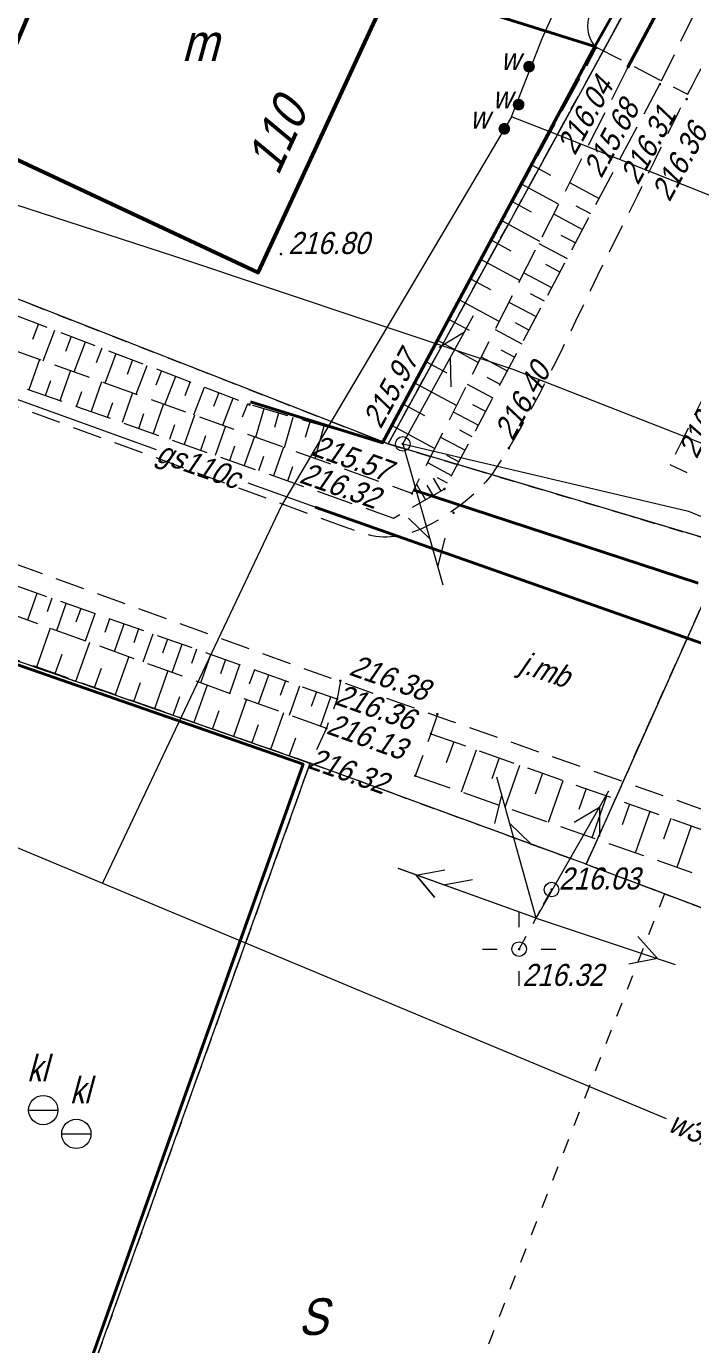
# Model space of a CAD drawing. Extents: x 7449598 to 7450455, y 5563374 to 5564952.
# Drawn here: x 7449656.46 to 7449679.2, y 5563514.35 to 5563559.32 of the extents above; entities that cross this region are included whole.
import ezdxf
from ezdxf.enums import TextEntityAlignment as Align

# ---------------------------------------------------------------- set-up
doc = ezdxf.new("R2010")
doc.units = 0
doc.header["$MEASUREMENT"] = 0
for name, pattern in [('218-500', [1, 0.5, -0.5]), ('420-500', [1.5, 1, -0.5]), ('823-500', [1.75, 1.25, -0.5]), ('slup-500', [1.75, -0.25, 0.5, -0.5, 0.5])]:
    doc.linetypes.add(name, pattern=pattern)
for name, color, linetype, lineweight in [('EDZPD_219', 7, 'Continuous', 0), ('GULENN', 1, 'Continuous', 13), ('GULTPR', 36, 'Continuous', 13), ('GUPWZA', 7, 'Continuous', 0), ('Level 55', 7, 'Continuous', 0), ('SDRPK_420', 7, 'Continuous', 0), ('SDRPT_414', 7, 'Continuous', 0), ('SZOPO_902', 7, 'Continuous', 0), ('UEEPA_510', 7, 'Continuous', 0), ('UEEPA_512', 7, 'Continuous', 0), ('UTTPO_586', 7, 'Continuous', 0), ('UWWPO_581', 7, 'Continuous', 0), ('Warstwa 1', 7, 'Continuous', 0), ('Warstwa 11', 7, 'Continuous', 0), ('Warstwa 23', 7, 'Continuous', 0), ('Warstwa 28', 7, 'Continuous', 0), ('Warstwa 29', 7, 'Continuous', 0), ('Warstwa 3', 7, 'Continuous', 0), ('Warstwa 4', 7, 'Continuous', 0), ('Warstwa 45', 7, 'Continuous', 0), ('WUKPS_403', 7, 'Continuous', 0), ('WUKPS_823', 7, 'Continuous', 0), ('WUKPS_824', 7, 'Continuous', 0)]:
    doc.layers.add(name, color=color, linetype=linetype, lineweight=lineweight)
doc.styles.add('Style-WORKING_1250 I 0.26180', font='WORKING_1250.shx', dxfattribs={"oblique": 14.999978})

# ---------------------------------------------------------------- blocks, each defined once
blk = doc.blocks.new('515_4')
at = {"layer": 'Warstwa 11', "color": 0, "linetype": 'Continuous', "lineweight": 13}
for p, q in [((0.00067, 75.04615), (0.00075, 125.04612)), ((-124.99936, 0.0464), (-74.9994, 0.04632)), ((75.0005, 0.04608), (125.00047, 0.046)), ((0.00035, -124.95372), (0.00043, -74.95375))]:
    blk.add_line(p, q, dxfattribs=at)
blk = doc.blocks.new('510_29')
at = {"layer": 'Warstwa 29', "color": 0, "linetype": 'Continuous', "lineweight": 13}
blk.add_circle((-0.04215, -0.04435), 24.99998, dxfattribs=at)
blk = doc.blocks.new('905P_1')
at = {"layer": 'Warstwa 23', "color": 0, "linetype": 'Continuous', "lineweight": 13}
blk.add_arc((104.9622, 0.00393), 105.00001, 119.999967, 179.999967, dxfattribs=at)
blk = doc.blocks.new('140_16')
at = {"layer": 'Warstwa 45', "linetype": 'Continuous', "lineweight": 13}
blk.add_hatch(color=0, dxfattribs=at).paths.add_polyline_path([(4.5, 0, 1), (-4.5, 0, 1)], flags=16)
blk = doc.blocks.new('685_4')
at = {"layer": 'Level 55', "color": 0, "linetype": 'Continuous', "lineweight": 13, "ltscale": 0.1}
blk.add_line((-50, 0), (50, 0), dxfattribs=at)
blk.add_circle((0, 0), 50, dxfattribs=at)
blk = doc.blocks.new('KOLO')
blk.add_hatch(color=0).paths.add_polyline_path([(0, -5), (-1.2941, -4.82963), (-2.5, -4.33013), (-3.53553, -3.53553), (-4.33013, -2.5), (-4.82963, -1.2941), (-5, 0), (-4.82963, 1.2941), (-4.33013, 2.5), (-3.53553, 3.53553), (-2.5, 4.33013), (-1.2941, 4.82963), (0, 5), (1.2941, 4.82963), (2.5, 4.33013), (3.53553, 3.53553), (4.33013, 2.5), (4.82963, 1.2941), (5, 0), (4.82963, -1.2941), (4.33013, -2.5), (3.53553, -3.53553), (2.5, -4.33013), (1.2941, -4.82963)], flags=16)
blk = doc.blocks.new('510')
at = {"layer": 'UEEPA_510', "color": 7, "linetype": 'Continuous', "lineweight": 13}
blk.add_circle((0, 0), 0.25, dxfattribs=at)
blk = doc.blocks.new('SUPE04_2')
at = {"color": 0, "flags": 128}
for points in [[(-69.82163, -10), (-87.14214, 0), (-69.82163, 10)], [(0, 0), (-100, 0)]]:
    blk.add_lwpolyline(points, dxfattribs=at)
blk = doc.blocks.new('SUPT01_2')
at = {"color": 0, "flags": 128}
for points in [[(-67.14214, 0), (-49.82163, 10)], [(0, 0), (-100, 0)], [(-69.82163, -10), (-87.14214, 0)]]:
    blk.add_lwpolyline(points, dxfattribs=at)

msp = doc.modelspace()

# ---------------------------------------------------------------- linework, layer by layer
at = {"layer": 'EDZPD_219', "color": 96, "linetype": 'Continuous', "lineweight": 13}
for p, q in [((7449687.01, 5563578.33), (7449668.81, 5563545.08)), ((7449668.81, 5563545.08), (7449638.25, 5563557.03)), ((7449629.011, 5563547.142), (7449666.15, 5563534.19)), ((7449680.43, 5563541.62), (7449668.81, 5563545.08)), ((7449680.43, 5563541.62), (7449675.57, 5563530.74)), ((7449657.127, 5563509.067), (7449666.15, 5563534.19)), ((7449675.57, 5563530.74), (7449666.15, 5563534.19)), ((7449675.57, 5563530.74), (7449698.73, 5563522.01))]:
    msp.add_line(p, q, dxfattribs=at)
at = {"layer": 'SDRPK_420', "color": 7, "linetype": '420-500', "lineweight": 13}
for p, q in [((7449678.143, 5563557.467), (7449680.455, 5563562.189)), ((7449675.87, 5563558.64), (7449679.03, 5563557.01)), ((7449679.022, 5563544.088), (7449678.44, 5563544.37))]:
    msp.add_line(p, q, dxfattribs=at)
at = {"layer": 'SDRPK_420', "color": 7, "linetype": '420-500', "lineweight": 13, "flags": 128}
for points in [[(7449667.467, 5563542.192), (7449650.74, 5563548.32), (7449635.98, 5563553.63), (7449633.133, 5563554.632)], [(7449630.643, 5563550.108), (7449633.51, 5563549.09), (7449639.75, 5563546.86), (7449654.1, 5563541.71), (7449667.07, 5563537.01), (7449670.929, 5563535.637), (7449684.04, 5563531.03), (7449693.123, 5563527.806), (7449700.19, 5563525.28), (7449704.734, 5563523.67)], [(7449667.18, 5563536.997), (7449667.07, 5563536.377), (7449666.702, 5563535.376), (7449666.143, 5563534.176)], [(7449670.491, 5563535.861), (7449670.272, 5563535.191), (7449669.734, 5563533.76)]]:
    msp.add_lwpolyline(points, dxfattribs=at)
at = {"layer": 'SDRPK_420', "color": 7, "linetype": '420-500', "lineweight": 13}
msp.add_open_spline([(7449691.16, 5563578.85), (7449687.947, 5563573.143), (7449684.75, 5563567.426), (7449681.57, 5563561.7), (7449680.707, 5563560.146), (7449679.849, 5563558.588), (7449679.03, 5563557.01), (7449678.235, 5563555.478), (7449677.517, 5563553.906), (7449676.73, 5563552.37), (7449675.334, 5563549.646), (7449674.128, 5563546.757), (7449672.48, 5563544.23), (7449671.935, 5563543.394), (7449671.017, 5563542.729), (7449670.15, 5563542.28), (7449669.57, 5563541.979), (7449668.78, 5563541.781), (7449668.14, 5563541.98), (7449667.916, 5563542.05), (7449667.691, 5563542.121), (7449667.467, 5563542.192)], degree=3, knots=[0, 0, 0, 0, 0.435415, 0.435415, 0.435415, 0.553606, 0.553606, 0.553606, 0.668364, 0.668364, 0.668364, 0.871848, 0.871848, 0.871848, 0.939176, 0.939176, 0.939176, 0.984209, 0.984209, 0.984209, 1, 1, 1, 1], dxfattribs=at)
msp.add_open_spline([(7449685.93, 5563558.94), (7449683.006, 5563553.638), (7449680.695, 5563549.015), (7449678.44, 5563544.37)], degree=3, dxfattribs=at)
at = {"layer": 'SDRPT_414', "color": 7, "linetype": 'Continuous', "lineweight": 40}
for p, q in [((7449679.55, 5563562.76), (7449676.997, 5563557.931)), ((7449669.7, 5563543.5), (7449679.39, 5563540.33))]:
    msp.add_line(p, q, dxfattribs=at)
at = {"layer": 'SZOPO_902', "color": 7, "linetype": 'Continuous', "lineweight": 40}
for p, q in [((7449675.87, 5563558.64), (7449668.95, 5563560.81)), ((7449676.43, 5563559.65), (7449675.87, 5563558.64))]:
    msp.add_line(p, q, dxfattribs=at)
at = {"layer": 'SZOPO_902', "color": 7, "linetype": 'Continuous', "lineweight": 40, "flags": 128}
for points in [[(7449675.87, 5563558.64), (7449668.62, 5563545.12), (7449664.11, 5563546.51)], [(7449638.23, 5563542.07), (7449640.97, 5563543.02), (7449653.02, 5563538.63), (7449665.91, 5563534.15), (7449661.84, 5563522.74), (7449656.989, 5563509.116)]]:
    msp.add_lwpolyline(points, dxfattribs=at)
at = {"layer": 'UEEPA_512', "color": 7, "linetype": 'slup-500', "lineweight": 13}
msp.add_line((7449673.281, 5563527.843), (7449674.389, 5563529.875), dxfattribs=at)
at = {"layer": 'UTTPO_586', "color": 30, "linetype": 'Continuous', "lineweight": 13, "flags": 128}
for points in [[(7449688.837, 5563541.442), (7449683.269, 5563543.63), (7449673.077, 5563547.616), (7449668.229, 5563549.237), (7449661.534, 5563551.476), (7449653.334, 5563554.135), (7449637.818, 5563559.167)], [(7449669.311, 5563545.081), (7449679.065, 5563542.779), (7449688.698, 5563538.766), (7449692.355, 5563537.645)]]:
    msp.add_lwpolyline(points, dxfattribs=at)
at = {"layer": 'UWWPO_581', "color": 5, "linetype": 'Continuous', "lineweight": 13, "flags": 128}
for points in [[(7449674.36, 5563555.71), (7449673.02, 5563556.242), (7449674.073, 5563558.906), (7449674.795, 5563560.534), (7449668.636, 5563563.631)], [(7449673.02, 5563556.242), (7449665.173, 5563542.975), (7449659.066, 5563530.089)], [(7449645.399, 5563535.793), (7449659.066, 5563530.089), (7449678.295, 5563522.064)]]:
    msp.add_lwpolyline(points, dxfattribs=at)
at = {"layer": 'Warstwa 1', "color": 7, "linetype": 'Continuous', "lineweight": 13, "ltscale": 0.1}
for p, q in [((7449673.745, 5563554.582), (7449674.354, 5563554.252)), ((7449674.626, 5563553.255), (7449673.389, 5563553.925)), ((7449675, 5563553.992), (7449676.011, 5563553.454)), ((7449673.069, 5563553.333), (7449673.695, 5563552.994)), ((7449674.458, 5563552.924), (7449675.448, 5563552.396)), ((7449675.73, 5563552.925), (7449675.229, 5563553.191)), ((7449673.983, 5563551.988), (7449672.713, 5563552.676)), ((7449672.357, 5563552.019), (7449673.001, 5563551.67)), ((7449675.202, 5563551.934), (7449674.711, 5563552.195)), ((7449673.949, 5563551.922), (7449674.92, 5563551.405)), ((7449673.307, 5563550.655), (7449672.001, 5563551.362)), ((7449674.674, 5563550.943), (7449674.193, 5563551.199)), ((7449671.645, 5563550.705), (7449672.307, 5563550.347)), ((7449673.441, 5563550.92), (7449674.392, 5563550.414)), ((7449672.596, 5563549.255), (7449671.254, 5563549.982)), ((7449672.933, 5563549.919), (7449673.865, 5563549.423)), ((7449674.146, 5563549.952), (7449673.675, 5563550.202)), ((7449670.898, 5563549.325), (7449671.578, 5563548.957)), ((7449656.875, 5563549.174), (7449656.674, 5563548.646)), ((7449657.036, 5563547.915), (7449657.435, 5563548.961)), ((7449672.459, 5563548.984), (7449673.372, 5563548.498)), ((7449673.618, 5563548.96), (7449673.157, 5563549.206)), ((7449657.994, 5563548.747), (7449657.797, 5563548.23)), ((7449658.093, 5563547.536), (7449658.484, 5563548.56)), ((7449671.886, 5563547.855), (7449670.507, 5563548.602)), ((7449656.912, 5563547.96), (7449656.549, 5563546.927)), ((7449659.043, 5563548.347), (7449658.85, 5563547.84)), ((7449659.15, 5563547.157), (7449659.533, 5563548.16)), ((7449671.985, 5563548.049), (7449672.879, 5563547.573)), ((7449673.126, 5563548.035), (7449672.674, 5563548.276)), ((7449657.971, 5563547.58), (7449657.61, 5563546.554)), ((7449660.092, 5563547.946), (7449659.903, 5563547.45)), ((7449660.207, 5563546.777), (7449660.582, 5563547.759)), ((7449661.071, 5563547.573), (7449660.886, 5563547.086)), ((7449670.115, 5563547.88), (7449670.815, 5563547.501)), ((7449657.115, 5563546.728), (7449657.296, 5563547.243)), ((7449659.029, 5563547.2), (7449658.671, 5563546.181)), ((7449661.193, 5563546.423), (7449661.561, 5563547.386)), ((7449662.05, 5563547.199), (7449661.869, 5563546.723)), ((7449671.143, 5563546.388), (7449669.724, 5563547.157)), ((7449671.511, 5563547.114), (7449672.387, 5563546.648)), ((7449672.633, 5563547.11), (7449672.19, 5563547.346)), ((7449658.176, 5563546.355), (7449658.355, 5563546.866)), ((7449660.087, 5563546.82), (7449659.731, 5563545.808)), ((7449662.18, 5563546.07), (7449662.54, 5563547.012)), ((7449663.029, 5563546.825), (7449662.851, 5563546.359)), ((7449663.167, 5563545.716), (7449663.519, 5563546.638)), ((7449659.236, 5563545.982), (7449659.415, 5563546.49)), ((7449661.145, 5563546.441), (7449660.792, 5563545.435)), ((7449664.009, 5563546.451), (7449663.834, 5563545.995)), ((7449664.296, 5563545.311), (7449664.575, 5563546.282)), ((7449669.332, 5563546.434), (7449670.051, 5563546.044)), ((7449671.036, 5563546.179), (7449671.894, 5563545.723)), ((7449672.14, 5563546.185), (7449671.707, 5563546.416)), ((7449660.297, 5563545.609), (7449660.474, 5563546.114)), ((7449661.357, 5563545.236), (7449661.534, 5563545.737)), ((7449662.204, 5563546.061), (7449661.852, 5563545.062)), ((7449665.072, 5563546.139), (7449664.928, 5563545.638)), ((7449665.271, 5563544.961), (7449665.569, 5563545.997)), ((7449666.137, 5563545.833), (7449665.983, 5563545.297)), ((7449670.399, 5563544.921), (7449668.941, 5563545.711)), ((7449662.418, 5563544.863), (7449662.593, 5563545.361)), ((7449663.262, 5563545.682), (7449662.913, 5563544.689)), ((7449664.25, 5563545.327), (7449663.903, 5563544.341)), ((7449666.316, 5563544.587), (7449666.633, 5563545.691)), ((7449670.596, 5563545.311), (7449671.436, 5563544.864)), ((7449671.683, 5563545.326), (7449671.258, 5563545.552)), ((7449663.408, 5563544.515), (7449663.582, 5563545.01)), ((7449665.238, 5563544.973), (7449664.893, 5563543.992)), ((7449664.398, 5563544.167), (7449664.571, 5563544.658)), ((7449670.156, 5563544.443), (7449670.979, 5563544.005)), ((7449671.225, 5563544.467), (7449670.809, 5563544.689)), ((7449665.388, 5563543.818), (7449665.559, 5563544.307)), ((7449670.35, 5563543.914), (7449670.604, 5563543.469)), ((7449670.838, 5563543.74), (7449670.495, 5563543.923)), ((7449669.784, 5563543.709), (7449670.088, 5563543.175)), ((7449670.346, 5563543.322), (7449670.145, 5563543.674)), ((7449656.514, 5563539.074), (7449656.837, 5563539.989)), ((7449657.331, 5563539.814), (7449657.169, 5563539.354)), ((7449657.499, 5563538.715), (7449657.825, 5563539.64)), ((7449658.319, 5563539.466), (7449658.155, 5563539.001)), ((7449658.484, 5563538.357), (7449658.813, 5563539.291)), ((7449659.307, 5563539.117), (7449659.142, 5563538.647)), ((7449657.282, 5563538.795), (7449656.813, 5563537.467)), ((7449659.468, 5563537.999), (7449659.801, 5563538.943)), ((7449660.295, 5563538.768), (7449660.128, 5563538.294)), ((7449660.453, 5563537.641), (7449660.789, 5563538.594)), ((7449658.621, 5563538.309), (7449658.156, 5563536.993)), ((7449661.283, 5563538.419), (7449661.114, 5563537.94)), ((7449661.438, 5563537.282), (7449661.777, 5563538.245)), ((7449662.271, 5563538.071), (7449662.101, 5563537.587)), ((7449657.45, 5563537.243), (7449657.683, 5563537.904)), ((7449659.959, 5563537.823), (7449659.499, 5563536.52)), ((7449662.422, 5563536.924), (7449662.765, 5563537.896)), ((7449663.259, 5563537.722), (7449663.087, 5563537.233)), ((7449658.792, 5563536.769), (7449659.023, 5563537.424)), ((7449661.298, 5563537.337), (7449660.842, 5563536.046)), ((7449663.407, 5563536.566), (7449663.753, 5563537.548)), ((7449664.247, 5563537.373), (7449664.073, 5563536.88)), ((7449664.391, 5563536.207), (7449664.741, 5563537.199)), ((7449660.135, 5563536.295), (7449660.364, 5563536.944)), ((7449662.636, 5563536.851), (7449662.185, 5563535.572)), ((7449665.306, 5563537), (7449665.13, 5563536.501)), ((7449665.446, 5563535.823), (7449665.8, 5563536.825)), ((7449661.478, 5563535.821), (7449661.705, 5563536.464)), ((7449663.975, 5563536.366), (7449663.528, 5563535.098)), ((7449666.365, 5563536.626), (7449666.187, 5563536.122)), ((7449666.501, 5563535.439), (7449666.859, 5563536.452)), ((7449662.821, 5563535.348), (7449663.046, 5563535.984)), ((7449665.243, 5563535.905), (7449664.8, 5563534.649)), ((7449664.164, 5563534.874), (7449664.386, 5563535.505)), ((7449665.436, 5563534.425), (7449665.657, 5563535.05)), ((7449671.049, 5563534.916), (7449670.794, 5563534.197)), ((7449671.318, 5563533.207), (7449671.825, 5563534.641)), ((7449672.602, 5563534.367), (7449672.349, 5563533.651)), ((7449672.802, 5563532.688), (7449673.308, 5563534.117)), ((7449674.084, 5563533.842), (7449673.832, 5563533.129)), ((7449674.287, 5563532.169), (7449674.79, 5563533.593)), ((7449675.567, 5563533.318), (7449675.316, 5563532.608)), ((7449675.772, 5563531.65), (7449676.273, 5563533.068)), ((7449677.05, 5563532.794), (7449676.799, 5563532.086)), ((7449677.256, 5563531.132), (7449677.756, 5563532.544)), ((7449678.461, 5563532.294), (7449678.212, 5563531.589)), ((7449678.67, 5563530.637), (7449679.167, 5563532.045))]:
    msp.add_line(p, q, dxfattribs=at)
at = {"layer": 'Warstwa 1', "color": 52, "linetype": 'Continuous', "lineweight": 40}
msp.add_line((7449680.98, 5563537.76), (7449666.32, 5563542.92), dxfattribs=at)
at = {"layer": 'Warstwa 1', "color": 5, "linetype": 'Continuous', "lineweight": 13, "flags": 128}
msp.add_lwpolyline([(7449693.391, 5563548.121), (7449689.09, 5563549.86), (7449674.36, 5563555.71)], dxfattribs=at)
at = {"layer": 'Warstwa 1', "color": 52, "linetype": 'Continuous', "lineweight": 13, "flags": 128}
for points in [[(7449660.901, 5563544.877), (7449644.83, 5563550.68), (7449633.259, 5563554.862)], [(7449707.353, 5563528.472), (7449701.86, 5563530.37), (7449680.98, 5563537.76), (7449666.32, 5563542.92), (7449664.034, 5563543.745)]]:
    msp.add_lwpolyline(points, dxfattribs=at)
at = {"layer": 'Warstwa 29', "color": 96, "linetype": '218-500', "lineweight": 13}
for p, q in [((7449668.81, 5563545.08), (7449687.01, 5563578.33)), ((7449687.01, 5563578.33), (7449668.81, 5563545.08)), ((7449648.23, 5563553.13), (7449668.81, 5563545.08)), ((7449668.81, 5563545.08), (7449648.23, 5563553.13)), ((7449680.43, 5563541.62), (7449668.81, 5563545.08)), ((7449668.81, 5563545.08), (7449680.43, 5563541.62)), ((7449666.15, 5563534.19), (7449639.68, 5563543.42)), ((7449639.68, 5563543.42), (7449666.15, 5563534.19)), ((7449675.57, 5563530.74), (7449680.43, 5563541.62)), ((7449680.43, 5563541.62), (7449675.57, 5563530.74)), ((7449657.124, 5563509.068), (7449666.15, 5563534.19)), ((7449666.15, 5563534.19), (7449657.124, 5563509.068)), ((7449675.57, 5563530.74), (7449666.15, 5563534.19)), ((7449666.15, 5563534.19), (7449675.57, 5563530.74)), ((7449678.24, 5563529.73), (7449675.57, 5563530.74)), ((7449675.57, 5563530.74), (7449678.24, 5563529.73)), ((7449678.24, 5563529.73), (7449668.559, 5563504.974)), ((7449698.73, 5563522.01), (7449678.24, 5563529.73)), ((7449678.24, 5563529.73), (7449698.73, 5563522.01))]:
    msp.add_line(p, q, dxfattribs=at)
at = {"layer": 'Warstwa 3', "color": 7, "linetype": 'Continuous', "lineweight": 53, "flags": 128}
msp.add_lwpolyline([(7449662.09, 5563563.89), (7449665.06, 5563562.55), (7449668.95, 5563560.81), (7449664.37, 5563550.93), (7449654.72, 5563555.44), (7449658.93, 5563565.32)], close=True, dxfattribs=at)
at = {"layer": 'WUKPS_823', "color": 7, "linetype": '823-500', "lineweight": 13}
for p, q in [((7449639.476, 5563546.116), (7449667.07, 5563536.377)), ((7449670.272, 5563535.191), (7449692.934, 5563527.176))]:
    msp.add_line(p, q, dxfattribs=at)
at = {"layer": 'WUKPS_823', "color": 7, "linetype": '823-500', "lineweight": 13, "flags": 128}
for points in [[(7449634.713, 5563557.505), (7449641.316, 5563555.289), (7449644.147, 5563554.032), (7449664.078, 5563546.425), (7449668.62, 5563545.12), (7449675.916, 5563558.59)], [(7449676.997, 5563557.931), (7449669.623, 5563543.391), (7449640.887, 5563553.719), (7449633.949, 5563556.116)], [(7449633.384, 5563555.089), (7449640.429, 5563552.598), (7449668.993, 5563542.55), (7449670.733, 5563543.542), (7449678.087, 5563557.352)], [(7449666.143, 5563534.176), (7449640.77, 5563543.127), (7449638.958, 5563544.685)]]:
    msp.add_lwpolyline(points, dxfattribs=at)
at = {"layer": 'WUKPS_824', "color": 7, "linetype": '823-500', "lineweight": 13}
for p, q in [((7449639.217, 5563545.356), (7449666.702, 5563535.376)), ((7449669.734, 5563533.76), (7449692.436, 5563525.825))]:
    msp.add_line(p, q, dxfattribs=at)

# ---------------------------------------------------------------- block references
at = {"layer": 'GULENN', "color": 1, "lineweight": 13, "ltscale": 0.1, "zscale": 0.05}
for xscale, yscale, rotation in [(0.04999999999999999, 0.04999999999999999, 240.3297734192275), (0.05000000000000003, 0.05000000000000003, 340.23461992265), (0.05000000000000002, 0.05000000000000002, 161.6463869084467)]:
    msp.add_blockref('SUPE04_2', (7449673.864, 5563528.898), dxfattribs=dict(at, xscale=xscale, yscale=yscale, rotation=rotation))
at = {"layer": 'GULTPR', "color": 30, "lineweight": 13, "ltscale": 0.1, "zscale": 0.05}
for p, xscale, yscale, rotation in [((7449669.311, 5563545.081), 0.04999999999999998, 0.04999999999999998, 241.1540483346377), ((7449669.311, 5563545.081), 0.04999999999999999, 0.04999999999999999, 105.8057042631508), ((7449673.864, 5563528.898), 0.05, 0.05, 285.5401618152645), ((7449673.864, 5563528.898), 0.05, 0.05, 340.1845098579587)]:
    msp.add_blockref('SUPT01_2', p, dxfattribs=dict(at, xscale=xscale, yscale=yscale, rotation=rotation))
at = {"layer": 'GUPWZA', "color": 7, "lineweight": 0, "ltscale": 0.1, "xscale": 0.04000000000000001, "yscale": 0.04000000000000001, "zscale": 0.04000000000000001, "rotation": 90}
for p in [(7449673.62, 5563557.95), (7449673.264, 5563556.655), (7449672.776, 5563555.83)]:
    msp.add_blockref('KOLO', p, dxfattribs=at)
at = {"layer": 'Level 55', "color": 7, "linetype": 'Continuous', "lineweight": 13, "ltscale": 0.01, "xscale": 0.01, "yscale": 0.01, "zscale": 0.01}
for p in [(7449657.04, 5563522.35), (7449658.17, 5563521.54)]:
    msp.add_blockref('685_4', p, dxfattribs=at)
at = {"layer": 'UEEPA_510', "color": 7, "linetype": 'Continuous', "lineweight": 13}
for p in [(7449674.389, 5563529.875), (7449673.281, 5563527.843)]:
    msp.add_blockref('510', p, dxfattribs=at)
at = {"layer": 'Warstwa 11', "color": 7, "linetype": 'Continuous', "lineweight": 13, "ltscale": 0.1, "xscale": 0.01, "yscale": 0.01, "zscale": 0.01, "rotation": 0.06643400000000002}
msp.add_blockref('515_4', (7449673.281, 5563527.843), dxfattribs=at)
at = {"layer": 'Warstwa 23', "color": 7, "linetype": 'Continuous', "lineweight": 13, "ltscale": 0.1, "xscale": 0.01, "yscale": 0.01, "zscale": 0.01, "rotation": 44.402505}
msp.add_blockref('905P_1', (7449675.916, 5563558.59), dxfattribs=at)
at = {"layer": 'Warstwa 29', "color": 96, "linetype": 'Continuous', "lineweight": 13, "ltscale": 0.1, "xscale": 0.01, "yscale": 0.01, "zscale": 0.01, "rotation": 0.06643400000000002}
msp.add_blockref('510_29', (7449669.311, 5563545.081), dxfattribs=at)
at = {"layer": 'Warstwa 45', "color": 7, "linetype": 'Continuous', "lineweight": 13, "ltscale": 0.1, "xscale": 0.01, "yscale": 0.01, "zscale": 0.01, "rotation": 0.06643400000000002}
for p in [(7449675.916, 5563558.59), (7449676.997, 5563557.931), (7449678.087, 5563557.352), (7449678.998, 5563556.843), (7449665.153, 5563551.556), (7449664.078, 5563546.425), (7449668.62, 5563545.12), (7449669.311, 5563545.081), (7449672.931, 5563544.935), (7449670.733, 5563543.542), (7449669.623, 5563543.391), (7449671.043, 5563542.732), (7449667.18, 5563536.997), (7449667.07, 5563536.377), (7449670.491, 5563535.861), (7449666.702, 5563535.376), (7449670.272, 5563535.191), (7449666.143, 5563534.176), (7449669.734, 5563533.76), (7449674.389, 5563529.875), (7449673.281, 5563527.843)]:
    msp.add_blockref('140_16', p, dxfattribs=at)

# ---------------------------------------------------------------- texts
at = {"layer": 'Level 55', "color": 7, "linetype": 'Continuous', "lineweight": 13, "style": 'Style-WORKING_1250 I 0.26180', "oblique": 15, "width": 0.8}
for p in [(7449656.49, 5563523.33), (7449657.952, 5563522.583)]:
    msp.add_text('kl', height=0.9, dxfattribs=at).set_placement(p)
at = {"layer": 'UWWPO_581', "color": 7, "linetype": 'Continuous', "lineweight": 13, "style": 'Style-WORKING_1250 I 0.26180', "oblique": 15, "width": 0.900007}
for p in [(7449672.656, 5563558.206), (7449672.378, 5563556.898), (7449671.606, 5563556.211)]:
    msp.add_text('w', height=0.75, dxfattribs=at).set_placement(p, align=Align.MIDDLE_LEFT)
at = {"layer": 'UWWPO_581', "color": 5, "linetype": 'Continuous', "lineweight": 13, "style": 'Style-WORKING_1250 I 0.26180', "oblique": 15, "width": 0.900007}
msp.add_text('w32', height=0.75, rotation=337.3456, dxfattribs=at).set_placement((7449678.462, 5563521.995), align=Align.MIDDLE_LEFT)
at = {"layer": 'Warstwa 1', "color": 7, "linetype": 'Continuous', "lineweight": 30, "style": 'Style-WORKING_1250 I 0.26180', "oblique": 15, "width": 0.895998}
msp.add_text('110', height=1.25, rotation=65.3115, dxfattribs=at).set_placement((7449665.58, 5563555.333), align=Align.CENTER)
at = {"layer": 'Warstwa 1', "color": 7, "linetype": 'Continuous', "lineweight": 0, "style": 'Style-WORKING_1250 I 0.26180', "oblique": 15, "width": 0.900007}
msp.add_text('gs110c', height=0.75, rotation=340.461, dxfattribs=at).set_placement((7449660.975, 5563544.853), align=Align.MIDDLE_LEFT)
msp.add_text('j.mb', height=0.75, rotation=340.783, dxfattribs=at).set_placement((7449673.243, 5563537.305))
at = {"layer": 'Warstwa 28', "color": 96, "linetype": 'Continuous', "lineweight": 30, "style": 'Style-WORKING_1250 I 0.26180', "oblique": 15, "width": 0.899997}
msp.add_text('S', height=1.25, dxfattribs=at).set_placement((7449665.74, 5563514.68))
at = {"layer": 'Warstwa 4', "color": 7, "linetype": 'Continuous', "lineweight": 30, "style": 'Style-WORKING_1250 I 0.26180', "oblique": 15, "width": 0.899997}
msp.add_text('m', height=1.25, dxfattribs=at).set_placement((7449661.76, 5563558.14))
at = {"layer": 'Warstwa 45', "color": 7, "linetype": 'Continuous', "lineweight": 13, "style": 'Style-WORKING_1250 I 0.26180', "oblique": 15, "width": 0.900007}
for s, rotation, p in [(' 216.04', 60.8689, (7449675.06, 5563554.67)), (' 215.68', 61.3068, (7449675.964, 5563553.888)), (' 216.31', 61.3068, (7449677.218, 5563553.664)), (' 216.36', 61.3068, (7449678.292, 5563553.087)), (' 216.80', 0.0663, (7449665.153, 5563551.556)), (' 215.97', 61.3068, (7449668.436, 5563545.339)), (' 216.40', 61.3068, (7449672.931, 5563544.935)), (' 215.57', 340.4576, (7449665.907, 5563544.793)), (' 216.32', 340.4576, (7449665.51, 5563543.857)), (' 216.38', 340.4576, (7449667.207, 5563537.298)), (' 216.36', 340.4576, (7449666.715, 5563536.295)), (' 216.13', 340.4576, (7449666.429, 5563535.294)), (' 216.32', 340.4576, (7449665.788, 5563534.121)), (' 216.03', 0.0663, (7449674.389, 5563529.875)), (' 216.32', 0.0663, (7449673.146, 5563526.587))]:
    msp.add_text(s, height=0.75, rotation=rotation, dxfattribs=at).set_placement(p)
at = {"layer": 'WUKPS_403', "color": 7, "linetype": 'Continuous', "lineweight": 13, "style": 'Style-WORKING_1250 I 0.26180', "oblique": 15, "width": 0.900007}
msp.add_text('216.36', height=0.75, rotation=63.6585, dxfattribs=at).set_placement((7449679.34, 5563544.534))

doc.saveas('drawing.dxf')
